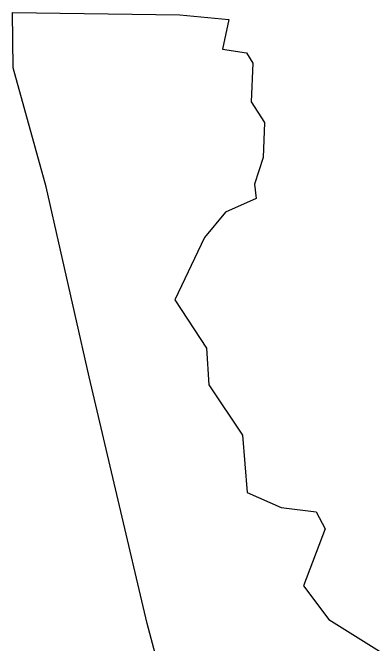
# Model space of a CAD drawing. Header units: metres. Extents: x 333981 to 336375, y 1779072 to 1787486.
# Drawn here: x 333981 to 334798, y 1786080 to 1787486 of the extents above; entities that cross this region are included whole.
import ezdxf

# ---------------------------------------------------------------- set-up
doc = ezdxf.new("R2010")
doc.units = ezdxf.units.M
doc.header["$MEASUREMENT"] = 0
doc.layers.add('village', color=3, linetype='Continuous')

msp = doc.modelspace()

# ---------------------------------------------------------------- linework, layer by layer
at = {"layer": 'village', "color": 3, "true_color": 0x00ff00}
msp.add_polyline3d([(334453.4, 1785479.8, 0), (334280.9, 1786126.3, 0), (334151.5, 1786675.5, 0), (334056, 1787098.4, 0), (333982.7, 1787362.8, 0), (333981.4, 1787485.7, 0), (334353.8, 1787480.5, 0), (334462.6, 1787470.5, 0), (334448.9, 1787404.7, 0), (334501.9, 1787396.4, 0), (334516.3, 1787373.5, 0), (334512.5, 1787287.3, 0), (334542.5, 1787241.3, 0), (334539.5, 1787163.2, 0), (334520.2, 1787104.1, 0), (334523.9, 1787071.9, 0), (334455.1, 1787041.6, 0), (334409, 1786985.4, 0), (334342.7, 1786846.2, 0), (334413.3, 1786739.1, 0), (334418.7, 1786657.6, 0), (334493.1, 1786545.2, 0), (334503.9, 1786417.4, 0), (334579.7, 1786384, 0), (334657.3, 1786374.4, 0), (334677.6, 1786336.9, 0), (334629.1, 1786209.8, 0), (334685.6, 1786134.9, 0), (334798.2, 1786064.6, 0)], dxfattribs=at)
msp.add_polyline3d([(334453.4, 1785479.8, 0), (334280.9, 1786126.3, 0), (334151.5, 1786675.5, 0), (334056, 1787098.4, 0), (333982.7, 1787362.8, 0), (333981.4, 1787485.7, 0), (334353.8, 1787480.5, 0), (334462.6, 1787470.5, 0), (334448.9, 1787404.7, 0), (334501.9, 1787396.4, 0), (334516.3, 1787373.5, 0), (334512.5, 1787287.3, 0), (334542.5, 1787241.3, 0), (334539.5, 1787163.2, 0), (334520.2, 1787104.1, 0), (334523.9, 1787071.9, 0), (334455.1, 1787041.6, 0), (334409, 1786985.4, 0), (334342.7, 1786846.2, 0), (334413.3, 1786739.1, 0), (334418.7, 1786657.6, 0), (334493.1, 1786545.2, 0), (334503.9, 1786417.4, 0), (334579.7, 1786384, 0), (334657.3, 1786374.4, 0), (334677.6, 1786336.9, 0), (334629.1, 1786209.8, 0), (334685.6, 1786134.9, 0), (334798.2, 1786064.6, 0)], dxfattribs=at)

doc.saveas('drawing.dxf')
